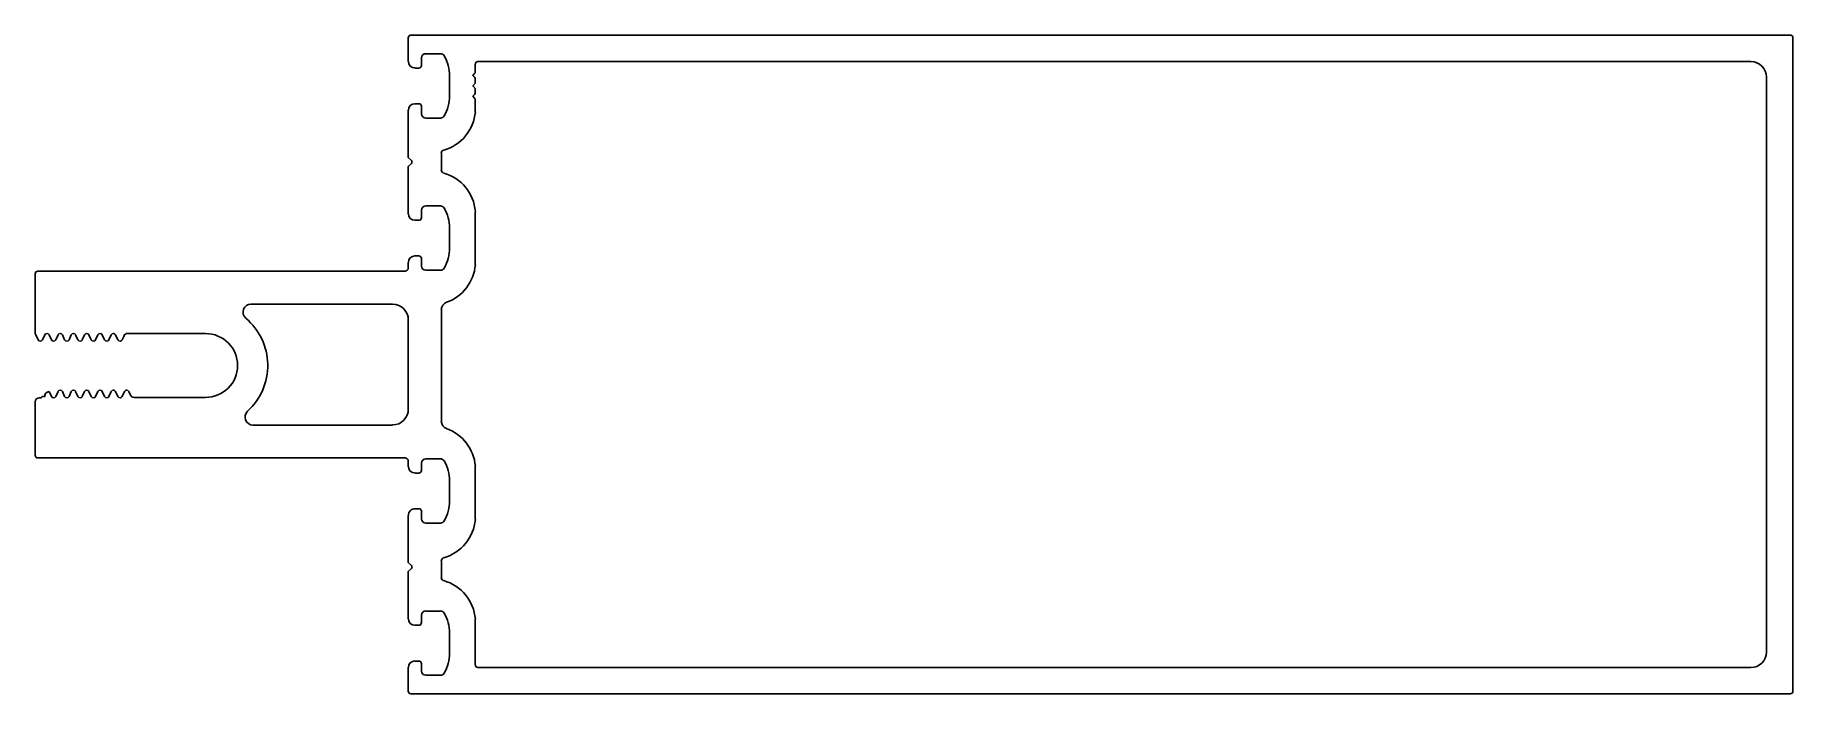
# Model space of a CAD drawing. Extents: x -83 to 86, y 13 to 77.
import ezdxf

# ---------------------------------------------------------------- set-up
doc = ezdxf.new("R2010")
doc.units = 0
doc.layers.add('1', color=7, linetype='CONTINUOUS')

msp = doc.modelspace()

# ---------------------------------------------------------------- linework, layer by layer
at = {"layer": '1', "linetype": 'CONTINUOUS'}
for p, q in [((-47.15, 74.13), (-47.15, 76.41)), ((-46.9, 76.66), (85.95, 76.66)), ((86.2, 76.41), (86.2, 13.42)), ((-44.05, 74.87), (-45.47, 74.87)), ((-46.13, 73.49), (-46.51, 73.49)), ((-45.88, 74.47), (-45.88, 73.74)), ((-40.77, 72.95), (-40.94, 72.78)), ((-40.7, 73.87), (-40.7, 73.13)), ((82.16, 74.12), (-40.44, 74.12)), ((-43.19, 70.81), (-43.19, 72.73)), ((-40.94, 72.77), (-40.77, 72.6)), ((-40.77, 71.95), (-40.94, 71.78)), ((-40.94, 71.77), (-40.77, 71.6)), ((-40.7, 72.42), (-40.7, 72.13)), ((-40.7, 72.13), (-40.7, 72.42)), ((-40.7, 72.42), (-40.7, 72.13)), ((-40.7, 72.13), (-40.7, 72.42)), ((-40.7, 72.42), (-40.7, 72.13)), ((-40.7, 71.42), (-40.7, 71.13)), ((83.66, 17.2), (83.66, 72.62)), ((-47.15, 64.87), (-47.15, 69.42)), ((-46.51, 70.05), (-46.13, 70.05)), ((-45.88, 69.8), (-45.88, 69.08)), ((-40.77, 70.95), (-40.94, 70.78)), ((-40.94, 70.77), (-40.77, 70.6)), ((-40.7, 70.42), (-40.7, 69.27)), ((-45.47, 68.67), (-44.05, 68.67)), ((-46.86, 64.58), (-47.15, 64.87)), ((-43.97, 65.27), (-43.97, 63.67)), ((-47.15, 64), (-46.86, 64.29)), ((-47.15, 59.45), (-47.15, 64)), ((-45.88, 59.79), (-45.88, 59.07)), ((-44.05, 60.2), (-45.47, 60.2)), ((-40.7, 59.66), (-40.7, 54.53)), ((-46.13, 58.82), (-46.51, 58.82)), ((-43.19, 56.14), (-43.19, 58.06)), ((-47.15, 54.23), (-47.15, 54.74)), ((-46.51, 55.38), (-46.13, 55.38)), ((-45.88, 55.13), (-45.88, 54.4)), ((-83.09, 47.99), (-83.09, 53.66)), ((-82.84, 53.91), (-47.47, 53.91)), ((-45.47, 54), (-44.05, 54)), ((-62.31, 50.73), (-48.67, 50.73)), ((-47.15, 49.21), (-47.15, 40.61)), ((-43.97, 50.2), (-43.97, 39.45)), ((-82.81, 47.3), (-83.06, 47.83)), ((-82.17, 47.77), (-82.39, 47.3)), ((-81.53, 47.3), (-81.75, 47.77)), ((-80.89, 47.77), (-81.11, 47.3)), ((-80.25, 47.3), (-80.47, 47.77)), ((-79.61, 47.77), (-79.83, 47.3)), ((-78.97, 47.3), (-79.19, 47.77)), ((-78.33, 47.77), (-78.55, 47.3)), ((-77.69, 47.3), (-77.91, 47.77)), ((-77.05, 47.77), (-77.27, 47.3)), ((-76.41, 47.3), (-76.63, 47.77)), ((-75.77, 47.77), (-75.99, 47.3)), ((-75.14, 47.3), (-75.35, 47.77)), ((-74.53, 47.69), (-74.71, 47.3)), ((-66.68, 47.91), (-74.19, 47.91)), ((-83.09, 36.16), (-83.09, 41.31)), ((-82.69, 41.71), (-82.61, 41.71)), ((-82.38, 41.86), (-82.17, 41.79)), ((-81.75, 42.31), (-81.53, 41.84)), ((-81.11, 41.84), (-80.89, 42.31)), ((-80.47, 42.31), (-80.25, 41.84)), ((-79.83, 41.84), (-79.61, 42.31)), ((-79.19, 42.31), (-78.97, 41.84)), ((-78.55, 41.84), (-78.33, 42.31)), ((-77.91, 42.31), (-77.69, 41.84)), ((-77.27, 41.84), (-77.05, 42.31)), ((-76.63, 42.31), (-76.41, 41.84)), ((-75.99, 41.84), (-75.77, 42.31)), ((-75.35, 42.31), (-75.14, 41.84)), ((-74.71, 41.84), (-74.5, 42.31)), ((-74.07, 42.31), (-73.91, 41.96)), ((-73.56, 41.74), (-72.57, 41.74)), ((-72.57, 41.74), (-66.68, 41.74)), ((-48.67, 39.08), (-62.12, 39.08)), ((-47.47, 35.91), (-82.84, 35.91)), ((-47.15, 35.09), (-47.15, 35.59)), ((-44.05, 35.83), (-45.47, 35.83)), ((-46.13, 34.45), (-46.51, 34.45)), ((-45.88, 35.42), (-45.88, 34.7)), ((-40.7, 35.12), (-40.7, 29.99)), ((-43.19, 31.77), (-43.19, 33.69)), ((-46.51, 31.01), (-46.13, 31.01)), ((-45.88, 30.76), (-45.88, 30.04)), ((-47.15, 25.83), (-47.15, 30.37)), ((-45.47, 29.63), (-44.05, 29.63)), ((-46.86, 25.54), (-47.15, 25.83)), ((-43.97, 25.98), (-43.97, 24.38)), ((-47.15, 24.95), (-46.86, 25.25)), ((-47.15, 20.41), (-47.15, 24.95)), ((-45.88, 20.75), (-45.88, 20.03)), ((-44.05, 21.15), (-45.47, 21.15)), ((-40.7, 20.37), (-40.7, 15.96)), ((-46.13, 19.78), (-46.51, 19.78)), ((-43.19, 17.09), (-43.19, 19.02)), ((-47.15, 13.42), (-47.15, 15.7)), ((-46.51, 16.33), (-46.13, 16.33)), ((-45.88, 16.08), (-45.88, 15.36)), ((-40.7, 15.96), (-40.7, 15.96)), ((-40.44, 15.7), (82.16, 15.7)), ((-45.47, 14.96), (-44.05, 14.96)), ((85.95, 13.16), (-46.9, 13.16))]:
    msp.add_line(p, q, dxfattribs=at)
for centre, radius, start, end in [((-46.9, 76.41), 0.254, 90, 180), ((85.95, 76.41), 0.254, 360, 90), ((-45.47, 74.47), 0.406, 90, 180), ((-44.05, 74.47), 0.406, 29.1597, 89.9996), ((-47.15, 72.73), 3.96, 359.9999, 29.16), ((-46.51, 74.13), 0.635, 180, 270), ((-46.13, 73.74), 0.25, 270, 360), ((-40.95, 73.13), 0.25, 315, 360), ((-40.44, 73.87), 0.254, 90, 180), ((82.16, 72.62), 1.5, 0, 90), ((-40.94, 72.77), 0.008, 135, 225), ((-40.94, 71.77), 0.008, 135, 225), ((-40.95, 72.42), 0.25, 0, 45), ((-40.95, 72.13), 0.25, 315, 360), ((-40.95, 71.42), 0.25, 360, 45), ((-40.95, 71.13), 0.25, 315, 360), ((-46.51, 69.42), 0.635, 90, 180), ((-46.13, 69.8), 0.25, 0, 90), ((-47.15, 70.81), 3.96, 330.8408, 0.0004), ((-40.94, 70.77), 0.008, 135, 225), ((-40.95, 70.42), 0.25, 0, 45), ((-45.47, 69.08), 0.406, 180, 270), ((-44.05, 69.08), 0.406, 269.9984, 330.8387), ((-44.9, 69.63), 4.22, 285.8939, 355.2013), ((-47, 64.44), 0.203, 315, 45), ((-43.66, 65.27), 0.318, 105.8939, 180), ((-43.66, 63.67), 0.317, 180, 254.1061), ((-44.9, 59.31), 4.22, 4.7987, 74.1061), ((-46.51, 59.45), 0.635, 180, 270), ((-45.47, 59.79), 0.406, 90, 180), ((-44.05, 59.79), 0.406, 29.1597, 89.9996), ((-47.15, 58.06), 3.96, 359.9999, 29.16), ((-46.13, 59.07), 0.25, 270, 360), ((-47.15, 56.14), 3.96, 330.8408, 0.0004), ((-47.47, 54.23), 0.317, 270, 360), ((-46.51, 54.74), 0.635, 90, 180), ((-46.13, 55.13), 0.25, 360, 90), ((-45.47, 54.4), 0.406, 180, 270), ((-44.05, 54.4), 0.406, 269.9984, 330.8387), ((-44.9, 54.88), 4.22, 289.7981, 355.2013), ((-82.84, 53.66), 0.25, 90, 180), ((-43.21, 50.2), 0.762, 109.7981, 180), ((-62.31, 49.97), 0.762, 90, 229.6573), ((-66.68, 44.82), 5.99, 312.4824, 49.6573), ((-48.67, 49.21), 1.52, 360, 90), ((-82.71, 47.99), 0.381, 180, 204.675), ((-81.96, 47.67), 0.234, 24.675, 155.325), ((-80.68, 47.67), 0.234, 24.675, 155.325), ((-79.4, 47.67), 0.234, 24.675, 155.325), ((-78.12, 47.67), 0.234, 24.675, 155.325), ((-76.84, 47.67), 0.234, 24.675, 155.325), ((-75.56, 47.67), 0.234, 24.675, 155.325), ((-74.19, 47.53), 0.381, 90, 155.325), ((-66.68, 44.82), 3.08, 270, 90), ((-82.6, 47.4), 0.234, 204.675, 335.325), ((-81.32, 47.4), 0.234, 204.675, 335.325), ((-80.04, 47.4), 0.234, 204.675, 335.325), ((-78.76, 47.4), 0.234, 204.675, 335.325), ((-77.48, 47.4), 0.234, 204.675, 335.325), ((-76.2, 47.4), 0.234, 204.675, 335.325), ((-74.92, 47.4), 0.234, 204.675, 335.325), ((-80.68, 42.21), 0.234, 24.675, 155.325), ((-79.4, 42.21), 0.234, 24.675, 155.325), ((-78.12, 42.21), 0.234, 24.675, 155.325), ((-76.84, 42.21), 0.234, 24.675, 155.325), ((-75.56, 42.21), 0.234, 24.675, 155.325), ((-74.28, 42.21), 0.234, 24.675, 155.325), ((-82.69, 41.31), 0.4, 90, 180), ((-82.61, 41.96), 0.254, 270, 335.325), ((-81.69, 41.83), 0.482, 96.5974, 184.9057), ((-81.32, 41.94), 0.234, 204.675, 335.325), ((-80.04, 41.94), 0.234, 204.675, 335.325), ((-78.76, 41.94), 0.234, 204.675, 335.325), ((-77.48, 41.94), 0.234, 204.675, 335.325), ((-76.2, 41.94), 0.234, 204.675, 335.325), ((-74.92, 41.94), 0.234, 204.675, 335.325), ((-73.56, 42.12), 0.381, 204.675, 270), ((-62.12, 39.84), 0.762, 132.4824, 270), ((-48.67, 40.61), 1.52, 270, 0), ((-43.21, 39.45), 0.762, 180, 250.2019), ((-44.9, 34.76), 4.22, 4.7987, 70.2019), ((-82.84, 36.16), 0.25, 180, 270), ((-47.47, 35.59), 0.317, 0, 90), ((-45.47, 35.42), 0.406, 90, 180), ((-44.05, 35.42), 0.406, 29.1613, 90.0016), ((-47.15, 33.69), 3.96, 359.9996, 29.1592), ((-46.51, 35.09), 0.635, 180, 270), ((-46.13, 34.7), 0.25, 270, 360), ((-46.51, 30.37), 0.635, 89.9999, 180), ((-46.13, 30.76), 0.25, 360, 90), ((-47.15, 31.77), 3.96, 330.84, 0.0001), ((-45.47, 30.04), 0.406, 180, 270), ((-44.05, 30.04), 0.406, 270.0004, 330.8403), ((-44.9, 30.34), 4.22, 285.8939, 355.2013), ((-47, 25.39), 0.203, 315, 45), ((-43.66, 25.98), 0.317, 95.7304, 180), ((-43.66, 24.38), 0.318, 180, 254.1061), ((-44.9, 20.02), 4.22, 4.7987, 74.1061), ((-46.51, 20.41), 0.635, 180, 270), ((-45.47, 20.75), 0.406, 90, 180), ((-44.05, 20.75), 0.406, 29.1613, 90.0016), ((-47.15, 19.02), 3.96, 359.9996, 29.1592), ((-46.13, 20.03), 0.25, 270, 0), ((-47.15, 17.09), 3.96, 330.84, 0.0001), ((82.16, 17.2), 1.5, 270, 0), ((-46.51, 15.7), 0.635, 90, 180), ((-46.13, 16.08), 0.25, 360, 90), ((-45.47, 15.36), 0.406, 180, 270), ((-40.44, 15.96), 0.254, 180, 270), ((-44.05, 15.36), 0.406, 270.0004, 330.8403), ((-46.9, 13.42), 0.254, 180, 270), ((85.95, 13.42), 0.254, 270, 360)]:
    msp.add_arc(centre, radius, start, end, dxfattribs=at)

doc.saveas('drawing.dxf')
